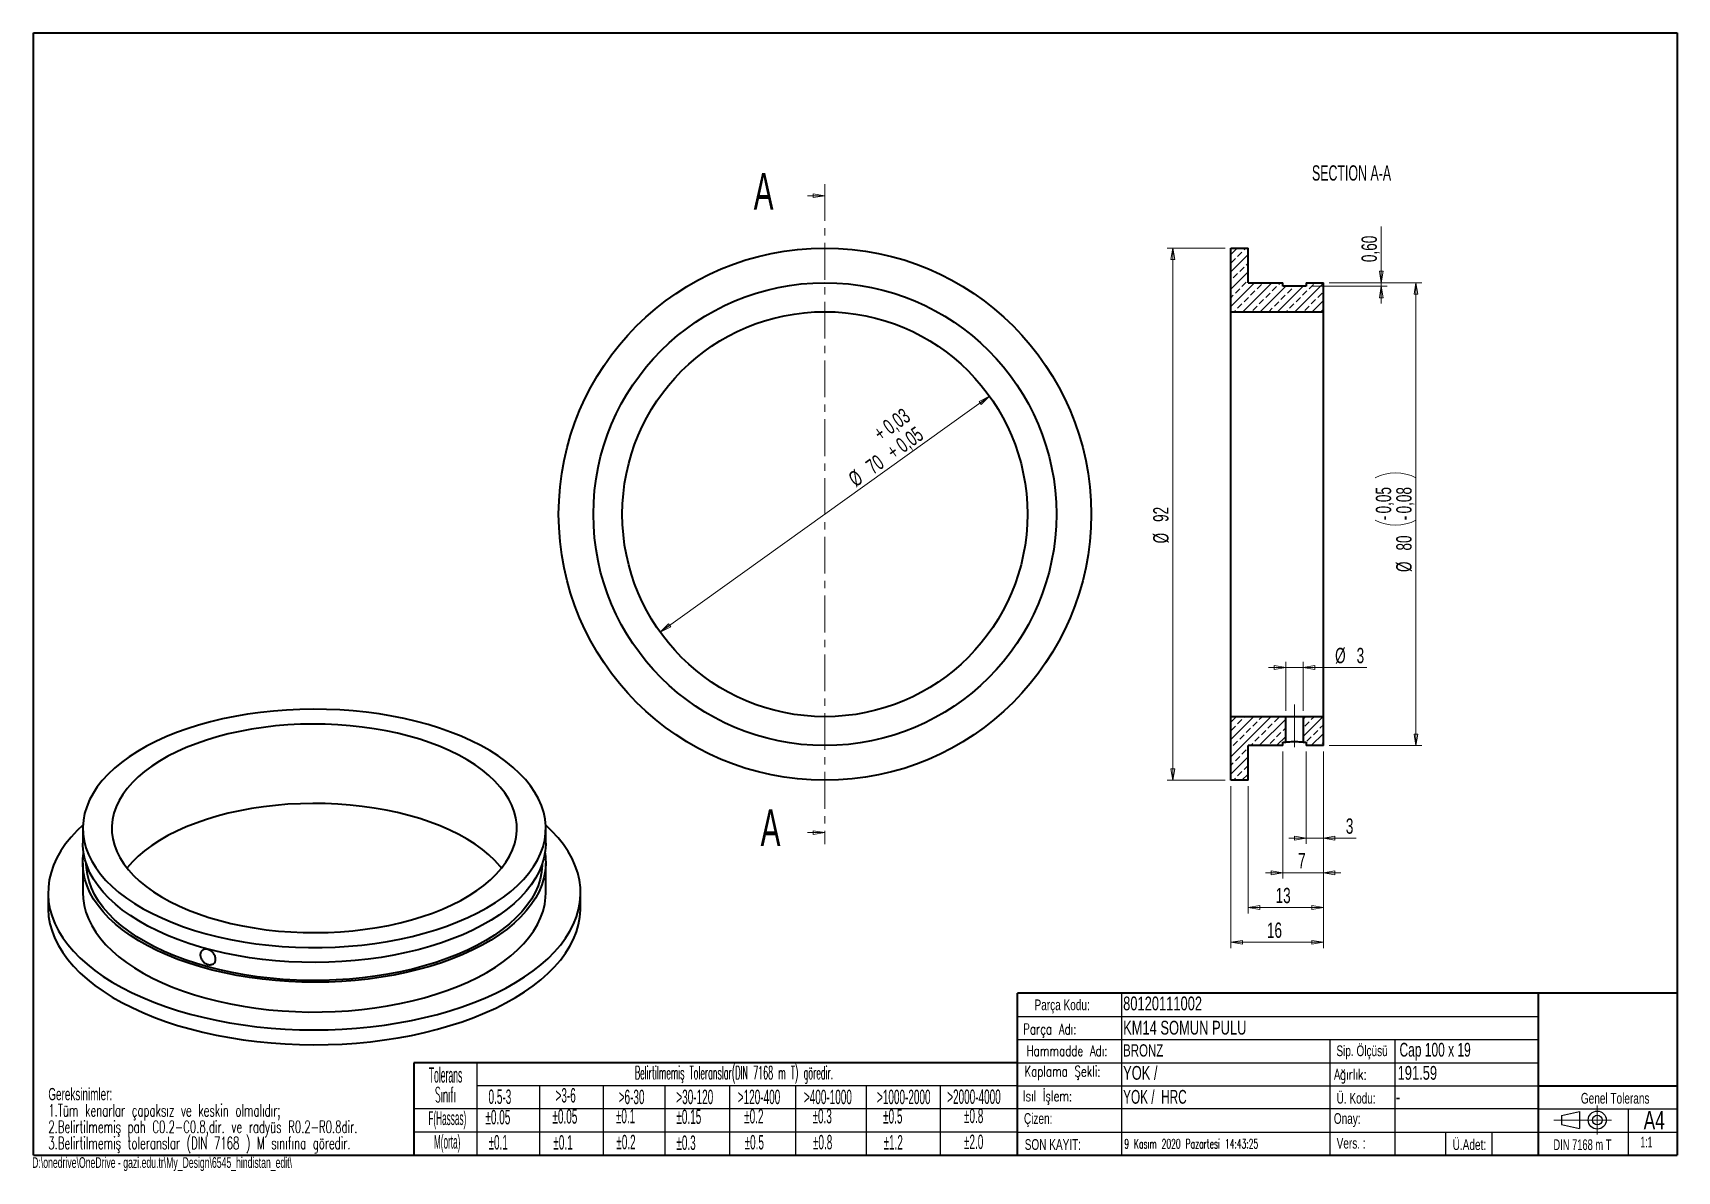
# Model space of a CAD drawing. Header units: millimetres. Extents: x 6 to 290, y 4 to 201.
import ezdxf

# ---------------------------------------------------------------- set-up
doc = ezdxf.new("R2010")
doc.units = ezdxf.units.MM
doc.linetypes.add('CENTER', pattern=[10.16, 6.35, -1.27, 1.27, -1.27])
doc.linetypes.add('CENTERX2', pattern=[20.32, 12.7, -2.54, 2.54, -2.54])
doc.layers.add('ANTET_DEGISKEN', color=7, linetype='Continuous', lineweight=35)
doc.layers.add('FORMAT', color=7, linetype='Continuous', lineweight=35)
doc.layers.add('ANTET_ETIKET', color=5, linetype='Continuous')
doc.styles.add('SLDTEXTSTYLE0', font='TXT', dxfattribs={"width": 0.7})
doc.styles.add('SLDTEXTSTYLE1', font='TXT', dxfattribs={"width": 0.7, "bigfont": 'bigfont'})
doc.styles.add('SLDTEXTSTYLE10', font='TXT', dxfattribs={"width": 0.64})
doc.styles.add('SLDTEXTSTYLE11', font='TXT', dxfattribs={"width": 0.663})
doc.styles.add('SLDTEXTSTYLE2', font='TXT', dxfattribs={"width": 0.65})
doc.styles.add('SLDTEXTSTYLE3', font='TXT', dxfattribs={"width": 0.515789})
doc.styles.add('SLDTEXTSTYLE4', font='TXT', dxfattribs={"width": 0.445789})
doc.styles.add('SLDTEXTSTYLE5', font='TXT', dxfattribs={"width": 0.445789, "bigfont": 'bigfont'})
doc.styles.add('SLDTEXTSTYLE6', font='TXT', dxfattribs={"width": 0.4235})
doc.styles.add('SLDTEXTSTYLE7', font='TXT', dxfattribs={"width": 0.4235, "bigfont": 'bigfont'})
doc.styles.add('SLDTEXTSTYLE8', font='TXT', dxfattribs={"width": 0.605})
doc.styles.add('SLDTEXTSTYLE9', font='TXT', dxfattribs={"width": 0.605, "bigfont": 'bigfont'})
doc.dimstyles.new('SLDDIMSTYLE0', dxfattribs={"dimtxt": 2.446018, "dimasz": 2, "dimexe": 0, "dimexo": 0.0625, "dimgap": 0.611504, "dimtad": 1, "dimrnd": 1e-09, "dimzin": 12, "dimdsep": 46, "dimtxsty": 'SLDTEXTSTYLE11', "dimblk1": 'CLOSED', "dimblk2": 'CLOSED', "dimsah": 1, "dimcen": 0, "dimadec": 0, "dimazin": 3, "dimtol": 1, "dimtp": 0.03, "dimtm": -0.05, "dimtfac": 1, "dimtmove": 0, "dimatfit": 3, "dimldrblk": 'CLOSED', "dimfxl": 1, "dimfrac": 2, "dimtolj": 1, "dimarcsym": 0})
doc.dimstyles.new('SLDDIMSTYLE1', dxfattribs={"dimtxt": 2.446018, "dimasz": 2, "dimexe": 0, "dimexo": 0.0625, "dimgap": 0.611504, "dimtad": 1, "dimrnd": 1e-09, "dimzin": 12, "dimdsep": 46, "dimtxsty": 'SLDTEXTSTYLE11', "dimblk1": 'CLOSED', "dimblk2": 'CLOSED', "dimsah": 1, "dimcen": 0.09, "dimadec": 0, "dimazin": 3, "dimtol": 1, "dimtp": -0.05, "dimtm": 0.08, "dimtfac": 1, "dimtofl": 0, "dimtmove": 0, "dimatfit": 3, "dimldrblk": 'CLOSED', "dimfxl": 1, "dimfrac": 2, "dimtolj": 1, "dimarcsym": 0})
doc.dimstyles.new('SLDDIMSTYLE2', dxfattribs={"dimtxt": 2.446018, "dimasz": 2, "dimexe": 0, "dimexo": 0.0625, "dimgap": 0.611504, "dimtad": 1, "dimrnd": 1e-09, "dimdsep": 46, "dimtxsty": 'SLDTEXTSTYLE11', "dimblk1": 'CLOSED', "dimblk2": 'CLOSED', "dimsah": 1, "dimcen": 0.09, "dimadec": 0, "dimazin": 2, "dimtfac": 1, "dimtmove": 0, "dimatfit": 0, "dimldrblk": 'CLOSED', "dimfxl": 1, "dimfrac": 2, "dimtolj": 1, "dimtzin": 12, "dimarcsym": 0})
doc.dimstyles.new('SLDDIMSTYLE3', dxfattribs={"dimtxt": 2.446018, "dimasz": 2, "dimexe": 0, "dimexo": 0.0625, "dimgap": 0.611504, "dimtad": 1, "dimrnd": 1e-09, "dimzin": 12, "dimdsep": 46, "dimtxsty": 'SLDTEXTSTYLE11', "dimblk1": 'CLOSED', "dimblk2": 'CLOSED', "dimsah": 1, "dimcen": 0.09, "dimadec": 0, "dimazin": 3, "dimtfac": 1, "dimtmove": 0, "dimatfit": 0, "dimldrblk": 'CLOSED', "dimfxl": 1, "dimfrac": 2, "dimtolj": 1, "dimtzin": 12, "dimarcsym": 0})
doc.dimstyles.new('SLDDIMSTYLE4', dxfattribs={"dimtxt": 2.446018, "dimasz": 2, "dimexe": 0, "dimexo": 0.0625, "dimgap": 0.611504, "dimtad": 1, "dimrnd": 1e-09, "dimzin": 12, "dimdsep": 46, "dimtxsty": 'SLDTEXTSTYLE11', "dimblk1": 'CLOSED', "dimblk2": 'CLOSED', "dimsah": 1, "dimcen": 0.09, "dimadec": 0, "dimazin": 3, "dimtfac": 1, "dimtofl": 0, "dimtmove": 0, "dimatfit": 3, "dimldrblk": 'CLOSED', "dimfxl": 1, "dimfrac": 2, "dimtolj": 1, "dimtzin": 12, "dimarcsym": 0})

# ---------------------------------------------------------------- blocks, each defined once
blk = doc.blocks.new('Block1')
at = {"color": 7, "linetype": 'CENTERX2', "lineweight": 18}
for q in [(316.17, 20.35), (316.17, 15.34)]:
    blk.add_line((316.17, 17.85), q, dxfattribs=at)
at = {"color": 1, "linetype": 'CENTERX2', "lineweight": 18}
blk.add_line((318.65, 17.85), (308.68, 17.85), dxfattribs=at)
at = {"layer": 'ANTET_ETIKET'}
for p, q in [((309.98, 18.64), (313.13, 19.32)), ((309.98, 18.64), (309.98, 17.06)), ((309.98, 17.06), (313.13, 16.38)), ((313.13, 19.32), (313.13, 16.38))]:
    blk.add_line(p, q, dxfattribs=at)
for radius in [1.56, 0.836]:
    blk.add_circle((316.17, 17.85), radius, dxfattribs=at)
blk = doc.blocks.new('SW_NOTE_0')
at = {"layer": 'ANTET_ETIKET', "color": 0, "char_height": 2.629, "attachment_point": 2}
for s, insert, style in [('Tolerans', (4.03, 3.39), 'SLDTEXTSTYLE6'), ('Sınıfı', (4.02, 0), 'SLDTEXTSTYLE7')]:
    blk.add_mtext(s, dxfattribs=dict(at, insert=insert, style=style))
blk = doc.blocks.new('SW_NOTE_0_1')
at = {"layer": 'ANTET_ETIKET', "color": 0, "char_height": 2.1167, "attachment_point": 1}
for s, insert, style in [('Gereksinimler:', (0, 2.73), 'SLDTEXTSTYLE8'), ('1.Tüm kenarlar çapaksız ve keskin olmalıdır;', (0, -0.09), 'SLDTEXTSTYLE9'), ('2.Belirtilmemiş pah C0.2-C0.8,dir. ve radyüs R0.2-R0.8dir.', (0, -2.92), 'SLDTEXTSTYLE9'), ('3.Belirtilmemiş toleranslar (DIN 7168 ) M sınıfına göredir.', (0, -5.74), 'SLDTEXTSTYLE9')]:
    blk.add_mtext(s, dxfattribs=dict(at, insert=insert, style=style))
blk = doc.blocks.new('_Closed')
at = {"color": 0, "linetype": 'ByBlock', "lineweight": -2}
for p, q in [((-1, 0.166667), (0, 0)), ((-1, 0.166667), (-1, -0.166667)), ((0, 0), (-1, -0.166667)), ((0, 0), (-1, 0))]:
    blk.add_line(p, q, dxfattribs=at)
blk = doc.blocks.new('_D')
at = {"color": 7, "linetype": 'Continuous', "lineweight": 0}
blk.add_line((171.54, 137.83), (114.62, 97.08), dxfattribs=at)
at = {"color": 7, "linetype": 'Continuous', "lineweight": 18, "xscale": 2, "yscale": 2}
for p, rotation in [((171.54, 137.83, -1), 35.5940106749), ((114.62, 97.08, -1), 215.5940106749)]:
    blk.add_blockref('_Closed', p, dxfattribs=dict(at, rotation=rotation))
at = {"color": 7, "linetype": 'Continuous', "lineweight": 18, "attachment_point": 1, "rotation": 35.594, "style": 'SLDTEXTSTYLE11'}
for s, insert, char_height in [('0,03', (152.82, 133.28), 2.646), ('+', (151.2, 132.13), 2.65), ('0,05', (155.09, 130.11), 2.646), ('+', (153.48, 128.95), 2.65), ('%%c', (146.87, 124.22), 2.646), ('70', (149.89, 126.38), 2.646)]:
    blk.add_mtext(s, dxfattribs=dict(at, insert=insert, char_height=char_height))
blk = doc.blocks.new('_D_1')
at = {"color": 7, "linetype": 'Continuous', "lineweight": 0}
for p, q in [((230.22, 157.46), (246.22, 157.46)), ((245.22, 77.46), (245.22, 157.46)), ((230.22, 77.46), (246.22, 77.46))]:
    blk.add_line(p, q, dxfattribs=at)
at = {"color": 7, "linetype": 'Continuous', "lineweight": 18}
for centre, start, end in [((241.69, 116.7), 63.4349, 116.5651), ((241.69, 123.46), 243.4349, 296.5651)]:
    blk.add_arc(centre, 7.89, start, end, dxfattribs=at)
at = {"color": 7, "linetype": 'Continuous', "lineweight": 18, "xscale": 2, "yscale": 2}
for p, rotation in [((245.22, 157.46, 22.96), 90), ((245.22, 77.46, 22.96), 270)]:
    blk.add_blockref('_Closed', p, dxfattribs=dict(at, rotation=rotation))
at = {"color": 7, "linetype": 'Continuous', "lineweight": 18, "attachment_point": 1, "rotation": 90, "style": 'SLDTEXTSTYLE11'}
for s, insert, char_height in [('0,05', (238.28, 117.58), 2.646), ('0,08', (241.81, 117.58), 2.646), ('-', (238.28, 116.41), 2.65), ('-', (241.81, 116.41), 2.65), ('80', (241.81, 111.17), 2.646), ('%%c', (241.81, 107.45), 2.646)]:
    blk.add_mtext(s, dxfattribs=dict(at, insert=insert, char_height=char_height))
blk = doc.blocks.new('_D_2')
at = {"color": 7, "linetype": 'Continuous', "lineweight": 0}
for p, q in [((239.22, 157.46), (239.22, 167.2)), ((227.22, 156.86), (240.22, 156.86)), ((230.22, 157.46), (240.22, 157.46)), ((239.22, 156.86), (239.22, 157.46)), ((239.22, 156.86), (239.22, 153.86))]:
    blk.add_line(p, q, dxfattribs=at)
at = {"color": 7, "linetype": 'Continuous', "lineweight": 18, "xscale": 2, "yscale": 2}
for p, rotation in [((239.22, 157.46, 22.96), 270), ((239.22, 156.86, 22.96), 90)]:
    blk.add_blockref('_Closed', p, dxfattribs=dict(at, rotation=rotation))
at = {"color": 7, "linetype": 'Continuous', "lineweight": 18, "insert": (235.81, 161.02), "char_height": 2.646, "attachment_point": 1, "rotation": 90, "style": 'SLDTEXTSTYLE11'}
blk.add_mtext('0,60', dxfattribs=at)
blk = doc.blocks.new('_D_3')
at = {"color": 7, "linetype": 'Continuous', "lineweight": 0}
for p, q in [((226.22, 76.46), (226.22, 60.46)), ((229.22, 76.46), (229.22, 60.46)), ((226.22, 61.46), (223.22, 61.46)), ((229.22, 61.46), (226.22, 61.46)), ((229.22, 61.46), (234.87, 61.46))]:
    blk.add_line(p, q, dxfattribs=at)
at = {"color": 7, "linetype": 'Continuous', "lineweight": 18, "xscale": 2, "yscale": 2}
blk.add_blockref('_Closed', (226.22, 61.46, 22.96), dxfattribs=at)
at = {"color": 7, "linetype": 'Continuous', "lineweight": 18, "xscale": 2, "yscale": 2, "rotation": 180}
blk.add_blockref('_Closed', (229.22, 61.46, 22.96), dxfattribs=at)
at = {"color": 7, "linetype": 'Continuous', "lineweight": 18, "insert": (233.1, 64.87), "char_height": 2.65, "attachment_point": 1, "style": 'SLDTEXTSTYLE11'}
blk.add_mtext('3', dxfattribs=at)
blk = doc.blocks.new('_D_4')
at = {"color": 7, "linetype": 'Continuous', "lineweight": 0}
for p, q in [((222.22, 76.46), (222.22, 54.46)), ((229.22, 76.46), (229.22, 54.46)), ((222.22, 55.46), (219.22, 55.46)), ((229.22, 55.46), (222.22, 55.46)), ((229.22, 55.46), (232.22, 55.46))]:
    blk.add_line(p, q, dxfattribs=at)
at = {"color": 7, "linetype": 'Continuous', "lineweight": 18, "xscale": 2, "yscale": 2}
blk.add_blockref('_Closed', (222.22, 55.46, 22.96), dxfattribs=at)
at = {"color": 7, "linetype": 'Continuous', "lineweight": 18, "xscale": 2, "yscale": 2, "rotation": 180}
blk.add_blockref('_Closed', (229.22, 55.46, 22.96), dxfattribs=at)
at = {"color": 7, "linetype": 'Continuous', "lineweight": 18, "insert": (224.84, 58.87), "char_height": 2.65, "attachment_point": 1, "style": 'SLDTEXTSTYLE11'}
blk.add_mtext('7', dxfattribs=at)
blk = doc.blocks.new('_D_5')
at = {"color": 7, "linetype": 'Continuous', "lineweight": 0}
for p, q in [((229.22, 76.46), (229.22, 48.46)), ((216.22, 70.46), (216.22, 48.46)), ((229.22, 49.46), (216.22, 49.46))]:
    blk.add_line(p, q, dxfattribs=at)
at = {"color": 7, "linetype": 'Continuous', "lineweight": 18, "xscale": 2, "yscale": 2, "rotation": 180}
blk.add_blockref('_Closed', (216.22, 49.46, 22.96), dxfattribs=at)
at = {"color": 7, "linetype": 'Continuous', "lineweight": 18, "xscale": 2, "yscale": 2}
blk.add_blockref('_Closed', (229.22, 49.46, 22.96), dxfattribs=at)
at = {"color": 7, "linetype": 'Continuous', "lineweight": 18, "insert": (220.96, 52.87), "char_height": 2.646, "attachment_point": 1, "style": 'SLDTEXTSTYLE11'}
blk.add_mtext('13', dxfattribs=at)
blk = doc.blocks.new('_D_6')
at = {"color": 7, "linetype": 'Continuous', "lineweight": 0}
for p, q in [((229.22, 76.46), (229.22, 42.46)), ((213.22, 70.46), (213.22, 42.46)), ((229.22, 43.46), (213.22, 43.46))]:
    blk.add_line(p, q, dxfattribs=at)
at = {"color": 7, "linetype": 'Continuous', "lineweight": 18, "xscale": 2, "yscale": 2, "rotation": 180}
blk.add_blockref('_Closed', (213.22, 43.46, 22.96), dxfattribs=at)
at = {"color": 7, "linetype": 'Continuous', "lineweight": 18, "xscale": 2, "yscale": 2}
blk.add_blockref('_Closed', (229.22, 43.46, 22.96), dxfattribs=at)
at = {"color": 7, "linetype": 'Continuous', "lineweight": 18, "insert": (219.46, 46.87), "char_height": 2.646, "attachment_point": 1, "style": 'SLDTEXTSTYLE11'}
blk.add_mtext('16', dxfattribs=at)
blk = doc.blocks.new('_D_7')
at = {"color": 7, "linetype": 'Continuous', "lineweight": 0}
for p, q in [((212.22, 163.46), (202.22, 163.46)), ((203.22, 71.46), (203.22, 163.46)), ((212.22, 71.46), (202.22, 71.46))]:
    blk.add_line(p, q, dxfattribs=at)
at = {"color": 7, "linetype": 'Continuous', "lineweight": 18, "xscale": 2, "yscale": 2}
for p, rotation in [((203.22, 163.46, 22.96), 90), ((203.22, 71.46, 22.96), 270)]:
    blk.add_blockref('_Closed', p, dxfattribs=dict(at, rotation=rotation))
at = {"color": 7, "linetype": 'Continuous', "lineweight": 18, "char_height": 2.646, "attachment_point": 1, "rotation": 90, "style": 'SLDTEXTSTYLE11'}
for s, insert in [('92', (199.81, 116.11)), ('%%c', (199.81, 112.4))]:
    blk.add_mtext(s, dxfattribs=dict(at, insert=insert))
blk = doc.blocks.new('_D_8')
at = {"color": 7, "linetype": 'Continuous', "lineweight": 0}
for p, q in [((222.72, 90.94), (219.72, 90.94)), ((222.72, 83.46), (222.72, 91.94)), ((225.72, 90.94), (222.72, 90.94)), ((225.72, 83.46), (225.72, 91.94)), ((225.72, 90.94), (236.72, 90.94))]:
    blk.add_line(p, q, dxfattribs=at)
at = {"color": 7, "linetype": 'Continuous', "lineweight": 18, "xscale": 2, "yscale": 2}
blk.add_blockref('_Closed', (222.72, 90.94, 22.96), dxfattribs=at)
at = {"color": 7, "linetype": 'Continuous', "lineweight": 18, "xscale": 2, "yscale": 2, "rotation": 180}
blk.add_blockref('_Closed', (225.72, 90.94, 22.96), dxfattribs=at)
at = {"color": 7, "linetype": 'Continuous', "lineweight": 18, "attachment_point": 1, "style": 'SLDTEXTSTYLE11'}
for s, insert, char_height in [('%%c', (231.24, 94.35), 2.646), ('3', (234.96, 94.35), 2.65)]:
    blk.add_mtext(s, dxfattribs=dict(at, insert=insert, char_height=char_height))

msp = doc.modelspace()

# ---------------------------------------------------------------- hatches: boundary and pattern name
at = {"linetype": 'Continuous', "lineweight": 18}
h = msp.add_hatch(dxfattribs=at)
h.set_pattern_fill('ANSI33', scale=0.333333, style=0)
h.paths.add_polyline_path([(216.22, 163.456), (213.22, 163.456), (213.22, 152.456), (229.22, 152.456), (229.22, 157.456), (226.22, 157.456), (226.22, 156.856), (222.22, 156.856), (222.22, 157.456), (216.22, 157.456)], flags=0)
h = msp.add_hatch(dxfattribs=at)
h.set_pattern_fill('ANSI33', scale=0.333333, style=0)
h.paths.add_polyline_path([(213.22, 71.456), (216.22, 71.456), (216.22, 77.456), (222.22, 77.456), (222.22, 78.056), (222.72, 78.056), (222.72, 82.456), (213.22, 82.456)], flags=0)
h = msp.add_hatch(dxfattribs=at)
h.set_pattern_fill('ANSI33', scale=0.333333, style=0)
h.paths.add_polyline_path([(226.22, 77.456), (229.22, 77.456), (229.22, 82.456), (225.72, 82.456), (225.72, 78.056), (226.22, 78.056)], flags=0)

# ---------------------------------------------------------------- linework, layer by layer
at = {"color": 7, "linetype": 'CENTER', "lineweight": 18}
msp.add_line((143.081, 174.496), (143.081, 60.416), dxfattribs=at)
at = {"color": 7, "linetype": 'Continuous', "lineweight": 18}
for p, q in [((140.081, 172.496), (143.081, 172.496)), ((140.081, 62.416), (143.081, 62.416))]:
    msp.add_line(p, q, dxfattribs=at)
at = {"color": 7, "linetype": 'Continuous', "lineweight": 35}
for p, q in [((213.22, 163.456), (216.22, 163.456)), ((213.22, 152.456), (213.22, 163.456)), ((216.22, 157.456), (216.22, 163.456)), ((216.22, 157.456), (222.22, 157.456)), ((222.22, 156.856), (222.22, 157.456)), ((226.22, 156.856), (222.22, 156.856)), ((226.22, 157.456), (226.22, 156.856)), ((226.22, 157.456), (229.22, 157.456)), ((229.22, 152.456), (229.22, 157.456)), ((213.22, 82.456), (213.22, 152.456)), ((213.22, 152.456), (229.22, 152.456)), ((229.22, 82.456), (229.22, 152.456)), ((222.72, 82.456), (213.22, 82.456)), ((213.22, 71.456), (213.22, 82.456)), ((222.72, 78.056), (222.72, 82.456)), ((229.22, 82.456), (225.72, 82.456)), ((225.72, 82.456), (225.72, 78.056)), ((229.22, 77.456), (229.22, 82.456)), ((222.22, 77.456), (216.22, 77.456)), ((216.22, 71.456), (216.22, 77.456)), ((222.22, 78.056), (222.72, 78.056)), ((222.22, 77.456), (222.22, 78.056)), ((225.72, 78.056), (226.22, 78.056)), ((226.22, 78.056), (226.22, 77.456)), ((229.22, 77.456), (226.22, 77.456)), ((216.22, 71.456), (213.22, 71.456)), ((14.861, 63.149), (14.861, 60.577)), ((94.861, 60.577), (94.861, 63.149)), ((14.861, 57.149), (14.861, 52.006)), ((94.861, 52.006), (94.861, 57.149)), ((8.861, 52.006), (8.861, 49.434)), ((100.861, 49.434), (100.861, 52.006))]:
    msp.add_line(p, q, dxfattribs=at)
at = {"color": 7, "linetype": 'CENTERX2', "lineweight": 18}
msp.add_line((224.22, 77.184), (224.22, 84.573), dxfattribs=at)
at = {"color": 7, "linetype": 'Continuous', "lineweight": 25}
for p, q in [((194.34, 34.645), (194.34, 6.645)), ((176.34, 30.645), (266.34, 30.645)), ((176.34, 26.645), (266.34, 26.645)), ((230.34, 26.645), (230.34, 10.645)), ((241.543, 26.645), (241.543, 10.645)), ((82.961, 22.645), (82.961, 6.645)), ((176.34, 22.645), (266.34, 22.645)), ((176.34, 18.645), (82.961, 18.645)), ((93.743, 18.645), (93.743, 6.645)), ((104.795, 18.645), (104.795, 6.645)), ((115.448, 18.645), (115.448, 6.645)), ((126.591, 18.645), (126.591, 6.645)), ((137.986, 18.645), (137.986, 6.645)), ((150.212, 18.645), (150.212, 6.645)), ((163.014, 18.645), (163.014, 6.645)), ((176.34, 18.645), (230.34, 18.645)), ((230.34, 18.645), (266.34, 18.645)), ((176.34, 14.645), (72.066, 14.645)), ((266.34, 14.645), (176.34, 14.645)), ((266.34, 14.645), (290.34, 14.645)), ((281.861, 14.645), (281.861, 6.645)), ((176.34, 10.645), (72.066, 10.645)), ((176.34, 10.645), (266.34, 10.645)), ((230.34, 10.645), (230.34, 6.645)), ((241.543, 10.645), (241.543, 6.645)), ((250.34, 10.645), (250.34, 6.645)), ((258.34, 10.645), (258.34, 6.645)), ((266.34, 10.645), (290.34, 10.645))]:
    msp.add_line(p, q, dxfattribs=at)
at = {"color": 5, "linetype": 'Continuous', "lineweight": 18}
msp.add_line((176.34, 18.645), (266.34, 18.645), dxfattribs=at)
at = {"color": 7, "linetype": 'Continuous', "lineweight": 35, "flags": 128}
for points in [[(36.193, 44.928), (38.263, 44.405), (40.387, 43.943), (42.559, 43.546), (44.772, 43.213), (47.019, 42.947), (49.292, 42.748), (51.583, 42.617), (53.885, 42.553), (56.191, 42.559), (58.492, 42.632), (60.781, 42.774), (63.05, 42.984), (65.292, 43.26), (67.499, 43.603), (69.665, 44.01), (71.781, 44.481), (73.841, 45.014), (75.838, 45.608), (77.766, 46.259), (79.617, 46.967), (81.386, 47.728), (83.067, 48.541), (84.654, 49.402), (86.142, 50.309), (87.526, 51.258), (88.802, 52.247), (89.965, 53.273), (91.012, 54.331), (91.938, 55.418), (92.741, 56.531), (93.419, 57.666), (93.968, 58.819), (94.387, 59.987), (94.675, 61.165), (94.831, 62.349), (94.854, 63.537), (94.744, 64.723), (94.502, 65.904), (94.128, 67.075), (93.624, 68.234), (92.99, 69.376), (92.23, 70.497), (91.346, 71.593), (90.341, 72.662), (89.218, 73.699), (87.981, 74.701), (86.634, 75.664), (85.181, 76.586), (83.628, 77.464), (81.979, 78.293), (80.239, 79.073), (78.416, 79.8), (76.514, 80.471), (74.541, 81.085), (72.502, 81.639), (70.404, 82.131), (68.255, 82.561), (66.061, 82.926), (63.83, 83.226), (61.57, 83.459), (59.287, 83.624), (56.989, 83.721), (54.684, 83.75), (52.38, 83.711), (50.084, 83.603), (47.804, 83.427), (45.548, 83.184), (43.322, 82.874), (41.135, 82.499), (38.993, 82.06), (36.904, 81.558), (34.874, 80.994), (32.911, 80.372), (31.021, 79.692), (29.211, 78.957), (27.485, 78.169), (25.85, 77.332), (24.312, 76.448), (22.875, 75.519), (21.544, 74.549), (20.324, 73.542), (19.219, 72.5), (18.232, 71.427), (17.367, 70.326), (16.627, 69.202), (16.013, 68.057), (15.529, 66.896), (15.175, 65.723), (14.953, 64.541), (14.863, 63.355), (14.907, 62.167), (15.083, 60.984), (15.391, 59.807), (15.83, 58.641), (16.4, 57.491), (17.096, 56.359), (17.919, 55.249), (18.864, 54.166), (19.928, 53.113), (21.109, 52.093), (22.402, 51.11), (23.802, 50.167), (25.306, 49.267), (26.908, 48.413), (28.603, 47.608), (30.385, 46.855), (32.248, 46.155), (34.186, 45.513), (36.193, 44.928)], [(38.527, 47.206), (40.463, 46.718), (42.455, 46.293), (44.493, 45.932), (46.57, 45.636), (48.68, 45.406), (50.812, 45.244), (52.96, 45.149), (55.115, 45.123), (57.269, 45.165), (59.414, 45.276), (61.542, 45.454), (63.644, 45.699), (65.713, 46.011), (67.741, 46.387), (69.72, 46.828), (71.643, 47.33), (73.502, 47.892), (75.29, 48.512), (77.001, 49.187), (78.627, 49.916), (80.164, 50.694), (81.605, 51.52), (82.944, 52.39), (84.177, 53.301), (85.298, 54.249), (86.304, 55.231), (87.191, 56.243), (87.955, 57.281), (88.594, 58.341), (89.104, 59.42), (89.485, 60.513), (89.734, 61.616), (89.852, 62.724), (89.836, 63.835), (89.688, 64.942), (89.407, 66.043), (88.996, 67.133), (88.455, 68.208), (87.786, 69.263), (86.993, 70.295), (86.078, 71.301), (85.044, 72.275), (83.896, 73.215), (82.638, 74.116), (81.275, 74.976), (79.811, 75.791), (78.252, 76.558), (76.605, 77.274), (74.876, 77.937), (73.07, 78.544), (71.196, 79.092), (69.259, 79.579), (67.268, 80.005), (65.23, 80.366), (63.152, 80.662), (61.043, 80.892), (58.91, 81.054), (56.763, 81.149), (54.608, 81.175), (52.453, 81.132), (50.308, 81.022), (48.181, 80.844), (46.078, 80.598), (44.009, 80.287), (41.982, 79.91), (40.003, 79.47), (38.08, 78.968), (36.221, 78.406), (34.433, 77.786), (32.722, 77.111), (31.095, 76.382), (29.558, 75.603), (28.118, 74.778), (26.778, 73.908), (25.546, 72.997), (24.424, 72.049), (23.418, 71.067), (22.531, 70.055), (21.767, 69.017), (21.129, 67.956), (20.618, 66.878), (20.237, 65.785), (19.988, 64.682), (19.871, 63.573), (19.887, 62.463), (20.035, 61.356), (20.315, 60.255), (20.727, 59.165), (21.268, 58.09), (21.936, 57.035), (22.729, 56.002), (23.644, 54.997), (24.678, 54.023), (25.826, 53.083), (27.084, 52.182), (28.448, 51.322), (29.912, 50.507), (31.47, 49.74), (33.117, 49.023), (34.847, 48.361), (36.652, 47.754), (38.527, 47.206)], [(87.23, 56.291), (86.993, 56.581), (86.078, 57.586), (85.044, 58.56), (83.896, 59.5), (82.638, 60.401), (81.275, 61.261), (79.811, 62.076), (78.252, 62.843), (76.605, 63.56), (74.876, 64.222), (73.07, 64.829), (71.196, 65.377), (69.259, 65.865), (67.268, 66.29), (65.23, 66.651), (63.152, 66.947), (61.043, 67.177), (58.91, 67.339), (56.763, 67.434), (54.608, 67.46), (52.453, 67.418), (50.308, 67.307), (48.181, 67.129), (46.078, 66.884), (44.009, 66.572), (41.982, 66.196), (40.003, 65.755), (38.08, 65.253), (36.221, 64.691), (34.433, 64.071), (32.722, 63.396), (31.095, 62.667), (29.558, 61.889), (28.118, 61.063), (26.778, 60.193), (25.546, 59.282), (24.424, 58.334), (23.418, 57.352), (22.531, 56.34), (22.493, 56.291)], [(14.877, 63.719), (13.893, 62.78), (12.83, 61.632), (11.887, 60.456), (11.068, 59.256), (10.376, 58.035), (9.811, 56.796), (9.377, 55.544), (9.074, 54.281), (8.903, 53.012), (8.864, 51.74), (8.958, 50.469), (9.184, 49.202), (9.542, 47.944), (10.031, 46.697), (10.649, 45.465), (11.394, 44.252), (12.265, 43.062), (13.259, 41.897), (14.372, 40.761), (15.602, 39.658), (16.946, 38.591), (18.399, 37.562), (19.956, 36.575), (21.615, 35.632), (23.369, 34.736), (25.215, 33.891), (27.145, 33.097), (29.156, 32.358), (31.24, 31.676), (33.393, 31.052)], [(33.393, 31.052), (35.608, 30.489), (37.878, 29.988), (40.197, 29.55), (42.559, 29.177), (44.956, 28.87), (47.381, 28.629), (49.828, 28.456), (52.29, 28.351), (54.759, 28.314), (57.228, 28.345), (59.69, 28.445), (62.139, 28.612), (64.566, 28.847), (66.966, 29.149), (69.331, 29.517), (71.654, 29.949), (73.928, 30.445), (76.148, 31.003), (78.306, 31.622), (80.396, 32.299), (82.413, 33.034), (84.351, 33.823), (86.203, 34.664), (87.965, 35.556), (89.632, 36.495), (91.199, 37.478), (92.66, 38.504), (94.013, 39.568), (95.253, 40.669), (96.376, 41.802), (97.38, 42.964), (98.261, 44.152), (99.016, 45.364), (99.645, 46.594), (100.144, 47.84), (100.513, 49.098), (100.751, 50.364), (100.856, 51.635), (100.828, 52.907), (100.668, 54.176), (100.375, 55.44), (99.952, 56.693), (99.398, 57.933), (98.717, 59.155), (97.908, 60.357), (96.976, 61.535), (95.922, 62.686), (94.846, 63.719)], [(94.861, 60.577), (94.859, 60.372), (94.77, 59.185), (94.548, 58.003), (94.194, 56.83), (93.709, 55.669), (93.096, 54.524), (92.355, 53.4), (91.49, 52.299), (90.503, 51.226), (89.398, 50.184), (88.178, 49.177), (86.848, 48.207), (85.411, 47.278), (83.872, 46.394), (82.238, 45.557), (80.512, 44.769), (78.701, 44.035), (76.811, 43.355), (74.848, 42.732), (72.819, 42.169), (70.73, 41.666), (68.588, 41.227), (66.401, 40.852), (64.175, 40.542), (61.918, 40.299), (59.638, 40.123), (57.342, 40.015), (55.038, 39.976), (52.733, 40.005), (50.436, 40.102), (48.153, 40.268), (45.892, 40.5), (43.661, 40.8), (41.467, 41.165), (39.318, 41.595), (37.221, 42.087), (35.182, 42.642), (33.208, 43.255), (31.306, 43.927), (29.483, 44.653), (27.744, 45.433), (26.095, 46.262), (24.541, 47.14), (23.089, 48.062), (21.741, 49.025), (20.504, 50.027), (19.381, 51.064), (18.376, 52.133), (17.492, 53.229), (16.732, 54.351), (16.099, 55.492), (15.594, 56.651), (15.22, 57.823), (14.978, 59.003), (14.868, 60.189), (14.861, 60.577)], [(94.722, 58.863), (94.816, 58.13), (94.859, 56.943), (94.77, 55.756), (94.548, 54.575), (94.194, 53.401), (93.709, 52.24), (93.096, 51.096), (92.355, 49.971), (91.49, 48.871), (90.503, 47.798), (89.398, 46.756), (88.178, 45.748), (86.848, 44.778), (85.411, 43.85), (83.872, 42.965), (82.238, 42.128), (80.512, 41.341), (78.701, 40.606), (76.811, 39.926), (74.848, 39.303), (72.819, 38.74), (70.73, 38.238), (68.588, 37.798), (66.401, 37.423), (64.175, 37.113), (61.918, 36.87), (59.638, 36.695), (57.342, 36.587), (55.038, 36.547), (52.733, 36.576), (50.436, 36.674), (48.153, 36.839), (45.892, 37.072), (43.661, 37.371), (41.467, 37.736), (39.318, 38.166), (37.221, 38.659), (35.182, 39.213), (33.208, 39.827), (31.306, 40.498), (29.483, 41.225), (27.744, 42.004), (26.095, 42.834), (24.541, 43.711), (23.089, 44.633), (21.741, 45.597), (20.504, 46.599), (19.381, 47.636), (18.376, 48.704), (17.492, 49.801), (16.732, 50.922), (16.099, 52.064), (15.594, 53.222), (15.22, 54.394), (14.978, 55.575), (14.868, 56.761), (14.891, 57.948), (15, 58.863)], [(94.26, 57.02), (94.253, 56.74), (94.14, 55.561), (93.895, 54.388), (93.517, 53.223), (93.009, 52.072), (92.371, 50.939), (91.606, 49.826), (90.717, 48.738), (89.707, 47.678), (88.579, 46.651), (87.337, 45.659), (85.985, 44.706), (84.527, 43.795), (82.97, 42.929), (81.317, 42.111), (79.574, 41.344), (77.748, 40.631), (75.845, 39.974), (73.87, 39.374), (71.832, 38.835), (69.735, 38.358), (67.589, 37.944), (65.399, 37.595), (63.174, 37.313), (60.921, 37.098), (58.647, 36.95), (56.36, 36.871), (54.068, 36.86), (51.779, 36.918), (49.5, 37.045), (47.24, 37.239), (45.005, 37.501), (42.804, 37.83), (40.643, 38.224), (38.531, 38.681), (36.473, 39.202), (34.478, 39.783), (32.552, 40.422), (30.702, 41.119), (28.933, 41.869), (27.252, 42.672), (25.664, 43.523), (24.175, 44.42), (22.79, 45.361), (21.514, 46.341), (20.35, 47.358), (19.303, 48.408), (18.377, 49.488), (17.574, 50.593), (16.897, 51.721), (16.348, 52.867), (15.93, 54.028), (15.643, 55.199), (15.49, 56.377), (15.462, 57.02)], [(14.861, 52.006), (14.907, 51.024), (15.083, 49.84), (15.391, 48.664), (15.83, 47.498), (16.4, 46.347), (17.096, 45.215), (17.919, 44.106), (18.864, 43.023), (19.928, 41.97), (21.109, 40.95), (22.402, 39.967), (23.802, 39.024), (25.306, 38.124), (26.908, 37.27), (28.603, 36.465), (30.385, 35.711), (32.248, 35.012), (34.186, 34.369), (36.193, 33.785)], [(36.193, 33.785), (38.263, 33.262), (40.387, 32.8), (42.559, 32.403), (44.772, 32.07), (47.019, 31.804), (49.292, 31.605), (51.583, 31.473), (53.885, 31.41), (56.191, 31.416), (58.492, 31.489), (60.781, 31.631), (63.05, 31.84), (65.292, 32.117), (67.499, 32.459), (69.665, 32.867), (71.781, 33.338), (73.841, 33.871), (75.838, 34.464), (77.766, 35.116), (79.617, 35.824), (81.386, 36.585), (83.067, 37.398), (84.654, 38.259), (86.142, 39.166), (87.526, 40.115), (88.802, 41.104), (89.965, 42.129), (91.012, 43.187), (91.938, 44.275), (92.741, 45.388), (93.419, 46.523), (93.968, 47.676), (94.387, 48.844), (94.675, 50.022), (94.831, 51.206), (94.861, 52.006)], [(8.861, 49.434), (8.864, 49.169), (8.958, 47.898), (9.184, 46.631), (9.542, 45.372), (10.031, 44.125), (10.649, 42.893), (11.394, 41.681), (12.265, 40.49), (13.259, 39.325), (14.372, 38.19), (15.602, 37.087), (16.946, 36.019), (18.399, 34.99), (19.956, 34.003), (21.615, 33.06), (23.369, 32.165), (25.215, 31.319), (27.145, 30.526), (29.156, 29.787), (31.24, 29.104), (33.393, 28.481)], [(33.393, 28.481), (35.608, 27.917), (37.878, 27.416), (40.197, 26.978), (42.559, 26.605), (44.956, 26.298), (47.381, 26.058), (49.828, 25.885), (52.29, 25.779), (54.759, 25.742), (57.228, 25.774), (59.69, 25.873), (62.139, 26.041), (64.566, 26.276), (66.966, 26.577), (69.331, 26.945), (71.654, 27.377), (73.928, 27.873), (76.148, 28.432), (78.306, 29.05), (80.396, 29.728), (82.413, 30.462), (84.351, 31.251), (86.203, 32.093), (87.965, 32.984), (89.632, 33.923), (91.199, 34.907), (92.66, 35.932), (94.013, 36.997), (95.253, 38.097), (96.376, 39.23), (97.38, 40.392), (98.261, 41.581), (99.016, 42.792), (99.645, 44.022), (100.144, 45.268), (100.513, 46.526), (100.751, 47.792), (100.856, 49.063), (100.861, 49.434)]]:
    msp.add_lwpolyline(points, dxfattribs=at)
at = {"color": 7, "linetype": 'Continuous', "lineweight": 35}
for radius in [46, 40, 35]:
    msp.add_circle((143.081, 117.456), radius, dxfattribs=at)
for points, knots in [([(222.72, 82.456), (222.72, 82.456), (222.73, 82.456), (222.768, 82.458), (222.797, 82.459), (222.872, 82.462), (222.919, 82.464), (223.028, 82.467), (223.09, 82.47), (223.3, 82.476), (223.465, 82.48), (223.738, 82.485), (223.831, 82.486), (224.023, 82.487), (224.123, 82.488), (224.417, 82.488), (224.614, 82.486), (224.975, 82.48), (225.142, 82.476), (225.35, 82.47), (225.413, 82.467), (225.522, 82.464), (225.568, 82.462), (225.643, 82.459), (225.672, 82.458), (225.71, 82.456), (225.72, 82.456), (225.72, 82.456)], [0, 0, 0, 0, 0.0625, 0.0625, 0.125, 0.125, 0.1875, 0.1875, 0.25, 0.25, 0.375, 0.375, 0.4375, 0.4375, 0.5, 0.5, 0.625, 0.625, 0.75, 0.75, 0.8125, 0.8125, 0.875, 0.875, 0.9375, 0.9375, 1, 1, 1, 1]), ([(225.72, 78.056), (225.72, 78.056), (225.71, 78.056), (225.672, 78.057), (225.644, 78.058), (225.568, 78.061), (225.521, 78.063), (225.413, 78.066), (225.351, 78.068), (225.141, 78.074), (224.975, 78.077), (224.703, 78.081), (224.609, 78.082), (224.417, 78.084), (224.317, 78.084), (224.024, 78.084), (223.826, 78.083), (223.465, 78.077), (223.298, 78.074), (223.09, 78.068), (223.027, 78.066), (222.918, 78.063), (222.872, 78.061), (222.797, 78.058), (222.768, 78.057), (222.73, 78.056), (222.72, 78.056), (222.72, 78.056)], [0, 0, 0, 0, 0.0625, 0.0625, 0.125, 0.125, 0.1875, 0.1875, 0.25, 0.25, 0.375, 0.375, 0.4375, 0.4375, 0.5, 0.5, 0.625, 0.625, 0.75, 0.75, 0.8125, 0.8125, 0.875, 0.875, 0.9375, 0.9375, 1, 1, 1, 1]), ([(35.16, 41.29), (35.16, 41.374), (35.169, 41.455), (35.202, 41.61), (35.227, 41.684), (35.292, 41.821), (35.332, 41.883), (35.427, 41.995), (35.482, 42.045), (35.663, 42.17), (35.809, 42.224), (36.126, 42.263), (36.3, 42.249), (36.559, 42.178), (36.647, 42.146), (36.818, 42.068), (36.901, 42.022), (37.063, 41.915), (37.142, 41.854), (37.287, 41.724), (37.355, 41.653), (37.543, 41.425), (37.642, 41.259), (37.744, 41), (37.77, 40.913), (37.804, 40.74), (37.813, 40.653), (37.813, 40.401), (37.778, 40.241), (37.644, 39.965), (37.543, 39.846), (37.357, 39.715), (37.288, 39.679), (37.142, 39.623), (37.065, 39.603), (36.904, 39.581), (36.819, 39.579), (36.649, 39.591), (36.562, 39.606), (36.3, 39.677), (36.128, 39.758), (35.889, 39.922), (35.813, 39.983), (35.671, 40.117), (35.603, 40.19), (35.422, 40.421), (35.325, 40.593), (35.195, 40.941), (35.16, 41.12), (35.16, 41.29)], [0, 0, 0, 0, 0.03125, 0.03125, 0.0625, 0.0625, 0.09375, 0.09375, 0.125, 0.125, 0.1875, 0.1875, 0.25, 0.25, 0.28125, 0.28125, 0.3125, 0.3125, 0.34375, 0.34375, 0.375, 0.375, 0.4375, 0.4375, 0.46875, 0.46875, 0.5, 0.5, 0.5625, 0.5625, 0.625, 0.625, 0.65625, 0.65625, 0.6875, 0.6875, 0.71875, 0.71875, 0.75, 0.75, 0.8125, 0.8125, 0.84375, 0.84375, 0.875, 0.875, 0.9375, 0.9375, 1, 1, 1, 1])]:
    msp.add_open_spline(points, degree=3, knots=knots, dxfattribs=at)
at = {"layer": 'FORMAT'}
for p, q in [((6.34, 200.645), (290.34, 200.645)), ((6.34, 6.645), (6.34, 200.645)), ((290.34, 200.645), (290.34, 6.645)), ((176.34, 6.645), (176.34, 34.645)), ((290.34, 34.645), (176.34, 34.645)), ((266.34, 34.645), (266.34, 18.645)), ((176.34, 22.645), (72.066, 22.645)), ((72.066, 22.645), (72.066, 6.645)), ((266.34, 18.645), (290.34, 18.645)), ((266.34, 18.645), (266.34, 6.645)), ((6.34, 6.645), (290.34, 6.645))]:
    msp.add_line(p, q, dxfattribs=at)

# ---------------------------------------------------------------- block references
at = {"color": 7, "linetype": 'Continuous', "lineweight": 18, "xscale": 2, "yscale": 2}
for p in [(143.081, 172.496), (143.081, 62.416)]:
    msp.add_blockref('_Closed', p, dxfattribs=at)
at = {"color": 7, "linetype": 'Continuous'}
msp.add_blockref('Block1', (-39.63, -5.122), dxfattribs=at)
at = {"layer": 'ANTET_ETIKET', "color": 7}
msp.add_blockref('SW_NOTE_0', (73.507, 18.444), dxfattribs=at)
at = {"layer": 'ANTET_ETIKET'}
msp.add_blockref('SW_NOTE_0_1', (8.902, 15.546), dxfattribs=at)

# ---------------------------------------------------------------- texts
at = {"color": 7, "linetype": 'Continuous', "char_height": 6.35, "attachment_point": 1, "style": 'SLDTEXTSTYLE8'}
for insert in [(130.78, 176.421), (131.975, 66.452)]:
    msp.add_mtext('A', dxfattribs=dict(at, insert=insert))
at = {"color": 7, "linetype": 'Continuous', "lineweight": 18, "insert": (234.084, 177.754), "char_height": 2.64583, "attachment_point": 2, "style": 'SLDTEXTSTYLE8'}
msp.add_mtext('SECTION A-A', dxfattribs=at)
at = {"layer": 'ANTET_DEGISKEN', "color": 7, "attachment_point": 1}
for s, insert, char_height, style in [('80120111002', (194.617, 34.079), 2.38125, 'SLDTEXTSTYLE0'), ('KM14 SOMUN PULU', (194.617, 29.889), 2.38125, 'SLDTEXTSTYLE0'), ('BRONZ', (194.617, 25.833), 2.1167, 'SLDTEXTSTYLE0'), ('YOK /', (194.617, 22.082), 2.3813, 'SLDTEXTSTYLE0'), ('9 Kasım 2020 Pazartesi 14:43:25', (194.817, 9.428), 1.5875, 'SLDTEXTSTYLE9')]:
    msp.add_mtext(s, dxfattribs=dict(at, insert=insert, char_height=char_height, style=style))
at = {"layer": 'ANTET_DEGISKEN', "attachment_point": 1}
for s, insert, char_height, style in [('Cap 100 x 19', (242.37, 26.079), 2.38125, 'SLDTEXTSTYLE2'), ('191.59', (242.044, 22.082), 2.3813, 'SLDTEXTSTYLE0'), ('YOK /  HRC', (194.617, 17.938), 2.3813, 'SLDTEXTSTYLE10'), ('-', (241.743, 17.938), 2.381, 'SLDTEXTSTYLE0'), ('1:1', (283.997, 9.845), 1.8521, 'SLDTEXTSTYLE8'), ('D:\\\\onedrive\\\\OneDrive - gazi.edu.tr\\\\My_Design\\\\6545_hindistan_edit\\\\', (6.111, 6.318), 1.85208, 'SLDTEXTSTYLE8')]:
    msp.add_mtext(s, dxfattribs=dict(at, insert=insert, char_height=char_height, style=style))
at = {"layer": 'ANTET_ETIKET'}
for s, insert, char_height, attachment_point, style in [('Parça Kodu:', (188.849, 33.576), 1.85208, 3, 'SLDTEXTSTYLE0'), ('Parça Adı:', (181.95, 29.386), 1.8521, 2, 'SLDTEXTSTYLE1'), ('Hammadde Adı:', (184.933, 25.63), 1.85208, 2, 'SLDTEXTSTYLE1'), ('Sip. Ölçüsü', (235.902, 25.63), 1.85208, 2, 'SLDTEXTSTYLE0'), ('Kaplama Şekli:', (184.136, 22.089), 1.85208, 2, 'SLDTEXTSTYLE1'), ('Ağırlık:', (233.9, 21.579), 1.8521, 2, 'SLDTEXTSTYLE1'), ('Isıl İşlem:', (181.567, 17.825), 1.85208, 2, 'SLDTEXTSTYLE1'), ('Ü. Kodu:', (234.874, 17.434), 1.8521, 2, 'SLDTEXTSTYLE0'), ('Genel Tolerans', (279.639, 17.427), 1.85208, 2, 'SLDTEXTSTYLE0'), ('A4', (286.384, 14.312), 3.175, 2, 'SLDTEXTSTYLE0'), ('Çizen:', (179.935, 13.93), 1.8521, 2, 'SLDTEXTSTYLE0'), ('Onay:', (233.338, 13.93), 1.8521, 2, 'SLDTEXTSTYLE0'), ('SON KAYIT:', (182.475, 9.433), 1.8521, 2, 'SLDTEXTSTYLE0'), ('Vers. :', (234.015, 9.657), 1.8521, 2, 'SLDTEXTSTYLE0'), ('Ü.Adet:', (254.448, 9.411), 1.8521, 2, 'SLDTEXTSTYLE0'), ('DIN 7168 m T', (273.977, 9.403), 1.85208, 2, 'SLDTEXTSTYLE2')]:
    msp.add_mtext(s, dxfattribs=dict(at, insert=insert, char_height=char_height, attachment_point=attachment_point, style=style))
at = {"layer": 'ANTET_ETIKET', "color": 7}
for s, insert, char_height, attachment_point, style in [('Belirtilmemiş Toleranslar(DIN 7168 m T) göredir.', (110.256, 22.069), 2.25348, 1, 'SLDTEXTSTYLE5'), ('0.5-3', (84.964, 18.018), 2.5, 1, 'SLDTEXTSTYLE3'), ('>3-6', (96.542, 18.258), 2.5, 1, 'SLDTEXTSTYLE3'), ('>6-30', (107.454, 17.984), 2.5, 1, 'SLDTEXTSTYLE3'), ('>30-120', (117.415, 17.984), 2.5, 1, 'SLDTEXTSTYLE3'), ('>120-400', (128.035, 17.984), 2.5, 1, 'SLDTEXTSTYLE3'), ('>400-1000', (139.456, 17.984), 2.5, 1, 'SLDTEXTSTYLE3'), ('>1000-2000', (152.086, 17.984), 2.5, 1, 'SLDTEXTSTYLE3'), ('>2000-4000', (164.218, 18.018), 2.5, 1, 'SLDTEXTSTYLE3'), ('F(Hassas)', (77.848, 14.255), 2.3813, 2, 'SLDTEXTSTYLE4'), ('±0.05', (84.429, 14.492), 2.5, 1, 'SLDTEXTSTYLE3'), ('±0.05', (96.007, 14.612), 2.5, 1, 'SLDTEXTSTYLE3'), ('±0.1', (106.972, 14.669), 2.5, 1, 'SLDTEXTSTYLE3'), ('±0.15', (117.421, 14.56), 2.5, 1, 'SLDTEXTSTYLE3'), ('±0.2', (129.137, 14.644), 2.5, 1, 'SLDTEXTSTYLE3'), ('±0.3', (140.948, 14.656), 2.5, 1, 'SLDTEXTSTYLE3'), ('±0.5', (153.143, 14.632), 2.5, 1, 'SLDTEXTSTYLE3'), ('±0.8', (167.119, 14.708), 2.5, 1, 'SLDTEXTSTYLE3'), ('M(orta)', (77.813, 10.172), 2.3813, 2, 'SLDTEXTSTYLE4'), ('±0.1', (84.964, 10.142), 2.5, 1, 'SLDTEXTSTYLE3'), ('±0.1', (96.16, 10.122), 2.5, 1, 'SLDTEXTSTYLE3'), ('±0.2', (107.044, 10.179), 2.5, 1, 'SLDTEXTSTYLE3'), ('±0.3', (117.421, 10.07), 2.5, 1, 'SLDTEXTSTYLE3'), ('±0.5', (129.209, 10.154), 2.5, 1, 'SLDTEXTSTYLE3'), ('±0.8', (141.02, 10.166), 2.5, 1, 'SLDTEXTSTYLE3'), ('±1.2', (153.215, 10.143), 2.5, 1, 'SLDTEXTSTYLE3'), ('±2.0', (167.119, 10.218), 2.5, 1, 'SLDTEXTSTYLE3')]:
    msp.add_mtext(s, dxfattribs=dict(at, insert=insert, char_height=char_height, attachment_point=attachment_point, style=style))

# ---------------------------------------------------------------- dimensions: what is measured, and where the dimension line sits
at = {"color": 7, "linetype": 'Continuous', "lineweight": 18}
dim = msp.add_linear_dim(base=(239.22, 157.456), p1=(226.22, 156.856), p2=(229.22, 157.456), angle=90, dimstyle='SLDDIMSTYLE2', dxfattribs=at)
dim.commit()
dim.dimension.update_dxf_attribs({"geometry": '_D_2', "text_midpoint": (239.22, 164.11), "dimtype": 160})
for base, p1, p2, dimstyle, picture, middle in [((203.22, 163.456), (213.22, 71.456), (213.22, 163.456), 'SLDDIMSTYLE4', '_D_7', (203.22, 116.021)), ((245.22, 157.456), (229.22, 77.456), (229.22, 157.456), 'SLDDIMSTYLE1', '_D_1', (245.22, 116.021))]:
    dim = msp.add_linear_dim(base=base, p1=p1, p2=p2, angle=90, text='%%c<>', dimstyle=dimstyle, dxfattribs=at)
    dim.commit()
    dim.dimension.update_dxf_attribs({"geometry": picture, "text_midpoint": middle, "dimtype": 160})
dim = msp.add_diameter_dim_2p(p1=(171.541, 137.827), p2=(114.62, 97.084), dimstyle='SLDDIMSTYLE0', dxfattribs=at)
dim.commit()
dim.dimension.update_dxf_attribs({"geometry": '_D', "text_midpoint": (155.79, 126.553), "dimtype": 163})
dim = msp.add_linear_dim(base=(222.72, 90.942), p1=(225.72, 82.456), p2=(222.72, 82.456), text='%%c<>', dimstyle='SLDDIMSTYLE3', dxfattribs=at)
dim.commit()
dim.dimension.update_dxf_attribs({"geometry": '_D_8', "text_midpoint": (233.984, 90.942), "dimtype": 160})
for base, p2, dimstyle, picture, middle in [((213.22, 43.456), (213.22, 71.456), 'SLDDIMSTYLE4', '_D_6', (221.22, 43.456)), ((216.22, 49.456), (216.22, 71.456), 'SLDDIMSTYLE4', '_D_5', (222.72, 49.456)), ((222.22, 55.456), (222.22, 77.456), 'SLDDIMSTYLE3', '_D_4', (225.72, 55.456)), ((226.22, 61.456), (226.22, 77.456), 'SLDDIMSTYLE3', '_D_3', (233.984, 61.456))]:
    dim = msp.add_linear_dim(base=base, p1=(229.22, 77.456), p2=p2, dimstyle=dimstyle, dxfattribs=at)
    dim.commit()
    dim.dimension.update_dxf_attribs({"geometry": picture, "text_midpoint": middle, "dimtype": 160})

doc.saveas('drawing.dxf')
